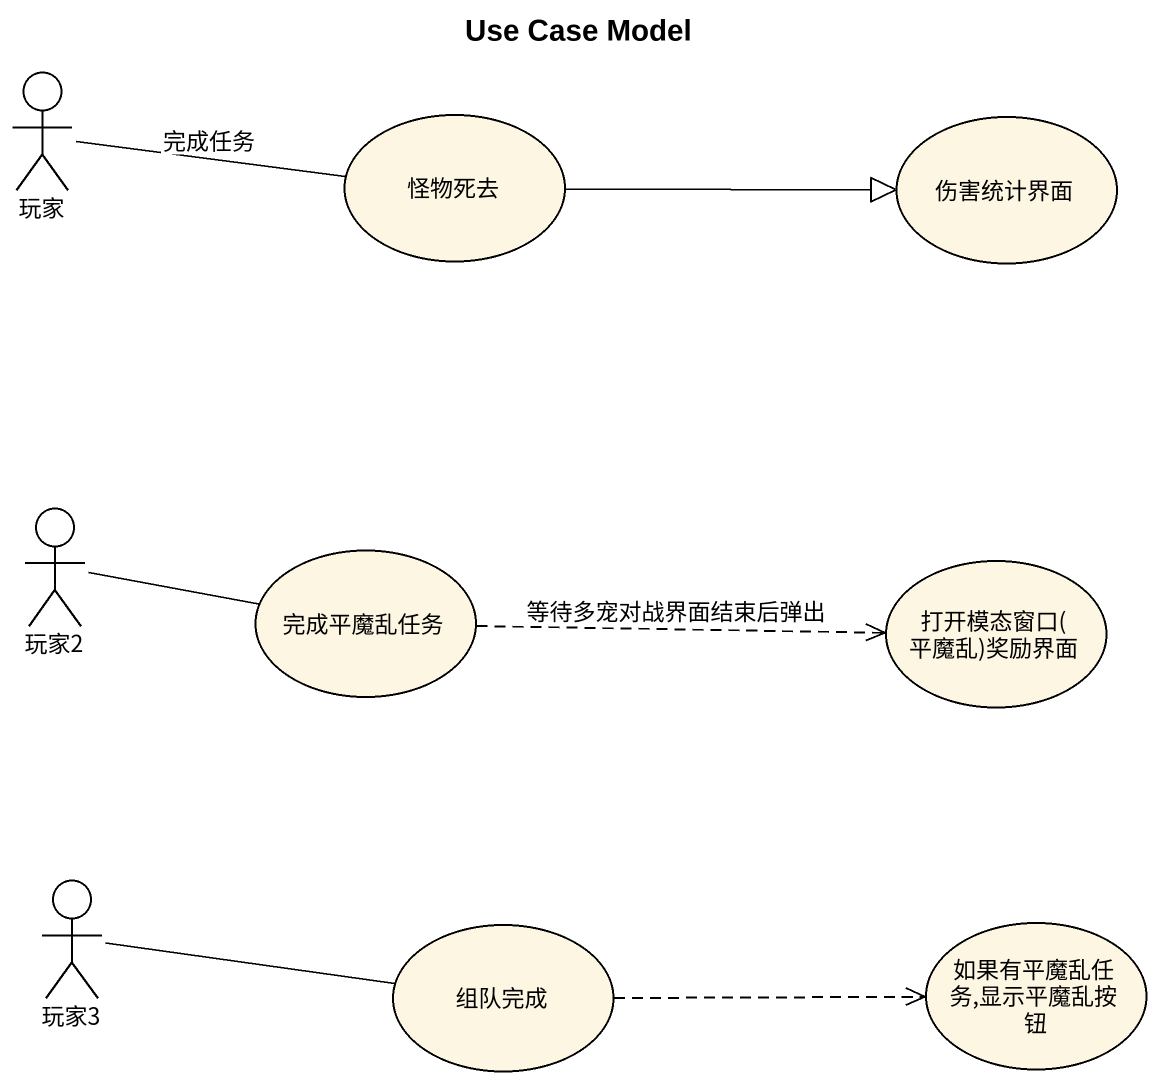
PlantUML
@startuml
title Use Case Model
actor 玩家
usecase 怪物死去
usecase 伤害统计界面
actor 玩家2
usecase 完成平魔乱任务
usecase "打开模态窗口(平魔乱)奖励界面" as 打开模态窗口_平魔乱_奖励界面
actor 玩家3
usecase 组队完成
usecase "如果有平魔乱任务,显示平魔乱按钮" as 如果有平魔乱任务_显示平魔乱按钮
玩家 -right- 怪物死去 : 完成任务
怪物死去 -right-|> 伤害统计界面
玩家2 -right- 完成平魔乱任务
完成平魔乱任务 .right.> 打开模态窗口_平魔乱_奖励界面 : 等待多宠对战界面结束后弹出
玩家3 -right- 组队完成
组队完成 .right.> 如果有平魔乱任务_显示平魔乱按钮
@enduml
